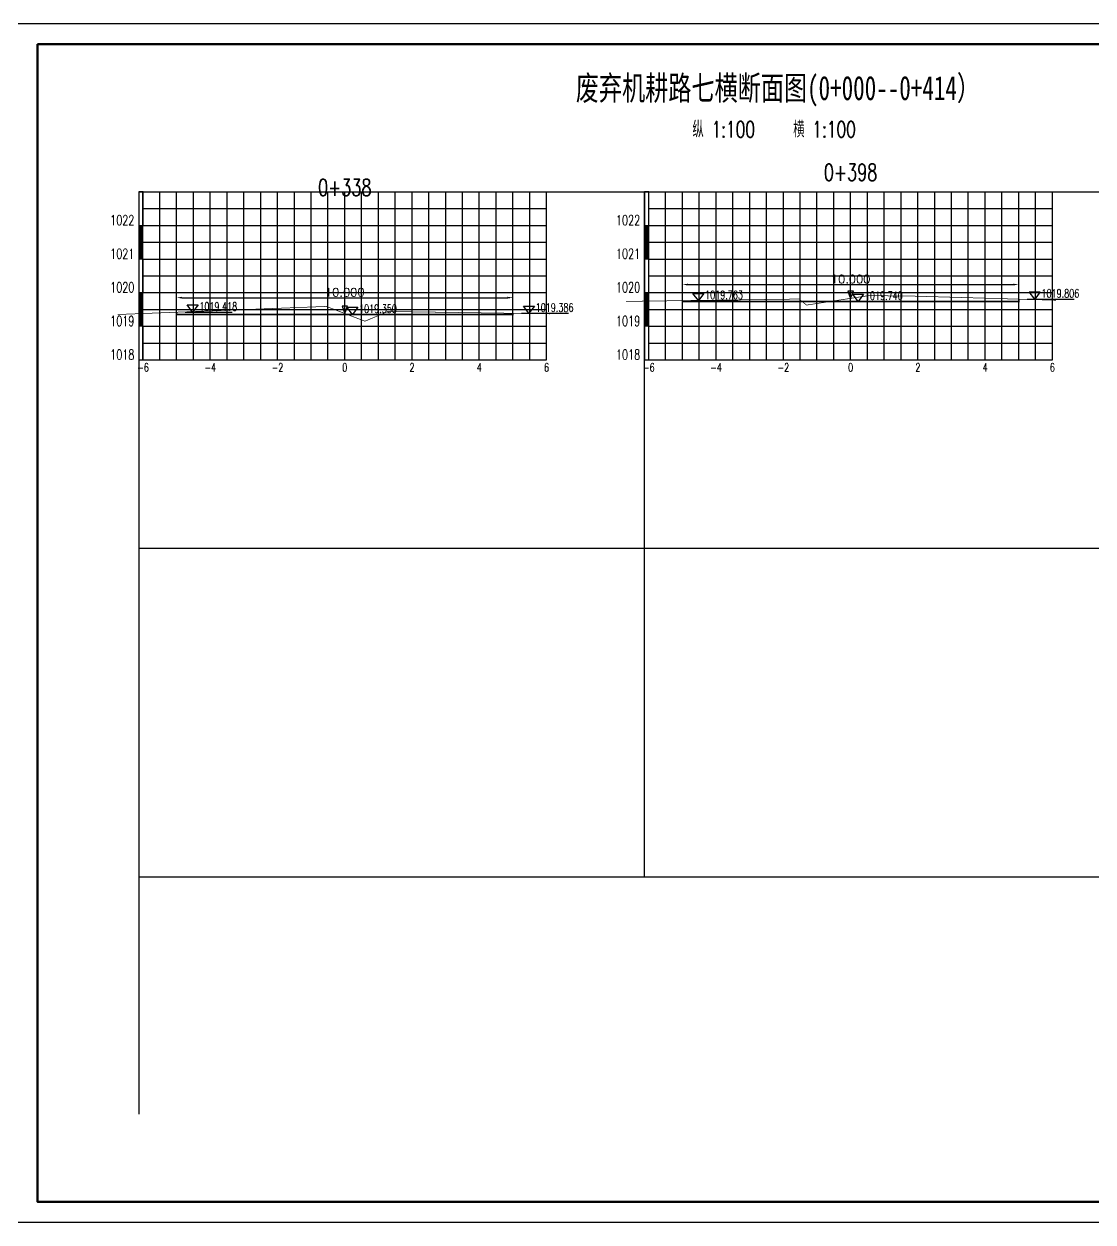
# Model space of a CAD drawing. Extents: x 695776 to 1250176, y 4443437 to 9025597.
# Drawn here: x 802560 to 834348, y 4482840 to 4518480 of the extents above; entities that cross this region are included whole.
import ezdxf
from ezdxf.enums import TextEntityAlignment as Align

# ---------------------------------------------------------------- set-up
doc = ezdxf.new("R2010")
doc.units = 0
doc.header["$LTSCALE"] = 0.5
doc.header["$PDSIZE"] = 0.2
doc.linetypes.add('ACAD_ISO07W100', pattern=[3.5, 0.5, -3])
doc.linetypes.add('CENTER2', pattern=[28.575, 19.05, -3.175, 3.175, -3.175])
doc.layers.get('0').update_dxf_attribs({"linetype": 'CONTINUOUS'})
doc.layers.get('Defpoints').update_dxf_attribs({"linetype": 'CONTINUOUS'})
for name, color, linetype in [('KEDU', 7, 'CONTINUOUS'), ('MIGE', 4, 'ACAD_ISO07W100'), ('MIGE1', 11, 'CONTINUOUS'), ('SANJIAO', 212, 'CONTINUOUS'), ('SHEJI', 1, 'CONTINUOUS'), ('YUANSHI', 2, 'CONTINUOUS'), ('YUANSHI1', 73, 'CONTINUOUS'), ('ZHOUXIAN', 20, 'CENTER2'), ('图框', 7, 'CONTINUOUS'), ('辅助线', 3, 'CONTINUOUS')]:
    doc.layers.add(name, color=color, linetype=linetype)
doc.styles.get("Standard").update_dxf_attribs({"font": 'rs.shx', "bigfont": 'hztxt.shx'})
doc.styles.add('仿宋', font='仿宋_GB2312.ttf', dxfattribs={"width": 0.7})
doc.dimstyles.get("Standard").update_dxf_attribs({"dimtxt": 0.18, "dimasz": 0.18, "dimexe": 0.18, "dimexo": 0.0625, "dimgap": 0.09, "dimtad": 0, "dimtih": 1, "dimtoh": 1, "dimdec": 4, "dimzin": 0, "dimdsep": 46, "dimtxsty": 'Standard', "dimcen": 0.09, "dimadec": 0, "dimazin": 0, "dimtfac": 1, "dimtdec": 4, "dimtofl": 0, "dimtmove": 0, "dimatfit": 3, "dimfxl": 0, "dimtolj": 1, "dimtzin": 0, "dimarcsym": 0})

# ---------------------------------------------------------------- blocks, each defined once
blk = doc.blocks.new('zhunghao')
blk.add_lwpolyline([(0, 0), (0.33, 0.86), (-0.33, 0.86), (0, 0)])
blk = doc.blocks.new('ele_sym08')
blk.add_line((0, 0), (5.6, 0))
blk.add_lwpolyline([(0.9, 0), (0.25, 0.86), (1.55, 0.86), (0.9, 0)])
at = {"width": 0.7}
blk.add_attdef('ELEVAT', (1.7, 0.18), '', height=1, dxfattribs=at)
blk = doc.blocks.new('*D783')
at = {"color": 0, "lineweight": -2}
for p, q in [((807100, 4510088), (807100, 4510588)), ((807262, 4510338), (816937, 4510338)), ((817100, 4510088), (817100, 4510588))]:
    blk.add_line(p, q, dxfattribs=at)
at = {"color": 0}
for points in [[(807262, 4510365), (807262, 4510311), (807100, 4510338)], [(816937, 4510365), (816937, 4510311), (817100, 4510338)]]:
    blk.add_solid(points, dxfattribs=at)
at = {"layer": 'Defpoints', "color": 0}
for p in [(817100, 4510338), (807100, 4509838), (817100, 4509838)]:
    blk.add_point(p, dxfattribs=at)
at = {"color": 0, "insert": (812100, 4510500), "char_height": 250, "attachment_point": 5}
blk.add_mtext('\\A1;10.000', dxfattribs=at)
blk = doc.blocks.new('bc1_100')
blk.add_lwpolyline([(0.064, 1), (-0.063, 1), (-0.063, 0), (0.064, 0)], close=True)
at = {"width": 0.7}
blk.add_attdef('BC', text='', height=0.3, dxfattribs=at).set_placement((-0.193, 0.007), align=Align.RIGHT)
blk = doc.blocks.new('bc0_100')
for p, q in [((-0.063, 1), (-0.063, 0)), ((0.063, 0), (0.063, 1))]:
    blk.add_line(p, q)
at = {"const_width": 0.126}
blk.add_lwpolyline([(0, 1), (0, 0)], dxfattribs=at)
at = {"width": 0.7}
blk.add_attdef('BC', text='', height=0.3, dxfattribs=at).set_placement((-0.193, 0.007), align=Align.RIGHT)
blk = doc.blocks.new('*D784')
at = {"color": 0, "lineweight": -2}
for p, q in [((822140, 4510478), (822140, 4510978)), ((832140, 4510478), (832140, 4510978)), ((822302, 4510728), (831977, 4510728))]:
    blk.add_line(p, q, dxfattribs=at)
at = {"color": 0}
for points in [[(822302, 4510755), (822302, 4510701), (822140, 4510728)], [(831977, 4510755), (831977, 4510701), (832140, 4510728)]]:
    blk.add_solid(points, dxfattribs=at)
at = {"layer": 'Defpoints', "color": 0}
for p in [(832140, 4510728), (822140, 4510228), (832140, 4510228)]:
    blk.add_point(p, dxfattribs=at)
at = {"color": 0, "insert": (827140, 4510890), "char_height": 250, "attachment_point": 5}
blk.add_mtext('\\A1;10.000', dxfattribs=at)

msp = doc.modelspace()

# ---------------------------------------------------------------- linework, layer by layer
at = {"layer": 'MIGE', "linetype": 'Continuous'}
for p, q in [((806599.5162, 4508487.6428), (806599.5162, 4513487.6428)), ((807599.5162, 4508487.6428), (807599.5162, 4513487.6428)), ((808599.5162, 4508487.6428), (808599.5162, 4513487.6428)), ((809599.5162, 4508487.6428), (809599.5162, 4513487.6428)), ((810599.5162, 4508487.6428), (810599.5162, 4513487.6428)), ((811599.5162, 4508487.6428), (811599.5162, 4513487.6428)), ((812599.5162, 4508487.6428), (812599.5162, 4513487.6428)), ((813599.5162, 4508487.6428), (813599.5162, 4513487.6428)), ((814599.5162, 4508487.6428), (814599.5162, 4513487.6428)), ((815599.5162, 4508487.6428), (815599.5162, 4513487.6428)), ((816599.5162, 4508487.6428), (816599.5162, 4513487.6428)), ((817599.5162, 4508487.6428), (817599.5162, 4513487.6428)), ((821639.9867, 4508487.6428), (821639.9867, 4513487.6428)), ((822639.9867, 4508487.6428), (822639.9867, 4513487.6428)), ((823639.9867, 4508487.6428), (823639.9867, 4513487.6428)), ((824639.9867, 4508487.6428), (824639.9867, 4513487.6428)), ((825639.9867, 4508487.6428), (825639.9867, 4513487.6428)), ((826639.9867, 4508487.6428), (826639.9867, 4513487.6428)), ((827639.9867, 4508487.6428), (827639.9867, 4513487.6428)), ((828639.9867, 4508487.6428), (828639.9867, 4513487.6428)), ((829639.9867, 4508487.6428), (829639.9867, 4513487.6428)), ((830639.9867, 4508487.6428), (830639.9867, 4513487.6428)), ((831639.9867, 4508487.6428), (831639.9867, 4513487.6428)), ((832639.9867, 4508487.6428), (832639.9867, 4513487.6428)), ((806099.5162, 4512987.6428), (818099.5162, 4512987.6428)), ((821139.9867, 4512987.6428), (833139.9867, 4512987.6428)), ((806099.5162, 4511987.6428), (818099.5162, 4511987.6428)), ((821139.9867, 4511987.6428), (833139.9867, 4511987.6428)), ((806099.5162, 4510987.6428), (818099.5162, 4510987.6428)), ((821139.9867, 4510987.6428), (833139.9867, 4510987.6428)), ((806099.5162, 4509987.6428), (818099.5162, 4509987.6428)), ((821139.9867, 4509987.6428), (833139.9867, 4509987.6428)), ((806099.5162, 4508987.6428), (818099.5162, 4508987.6428)), ((821139.9867, 4508987.6428), (833139.9867, 4508987.6428))]:
    msp.add_line(p, q, dxfattribs=at)
at = {"layer": 'MIGE1'}
for p, q in [((806099.5162, 4513487.6428), (818099.5162, 4513487.6428)), ((806099.5162, 4508487.6428), (806099.5162, 4513487.6428)), ((807099.5162, 4508487.6428), (807099.5162, 4513487.6428)), ((808099.5162, 4508487.6428), (808099.5162, 4513487.6428)), ((809099.5162, 4508487.6428), (809099.5162, 4513487.6428)), ((810099.5162, 4508487.6428), (810099.5162, 4513487.6428)), ((811099.5162, 4508487.6428), (811099.5162, 4513487.6428)), ((812099.5162, 4508487.6428), (812099.5162, 4513487.6428)), ((813099.5162, 4508487.6428), (813099.5162, 4513487.6428)), ((814099.5162, 4508487.6428), (814099.5162, 4513487.6428)), ((815099.5162, 4508487.6428), (815099.5162, 4513487.6428)), ((816099.5162, 4508487.6428), (816099.5162, 4513487.6428)), ((817099.5162, 4508487.6428), (817099.5162, 4513487.6428)), ((818099.5162, 4508487.6428), (818099.5162, 4513487.6428)), ((821139.9867, 4513487.6428), (833139.9867, 4513487.6428)), ((821139.9867, 4508487.6428), (821139.9867, 4513487.6428)), ((822139.9867, 4508487.6428), (822139.9867, 4513487.6428)), ((823139.9867, 4508487.6428), (823139.9867, 4513487.6428)), ((824139.9867, 4508487.6428), (824139.9867, 4513487.6428)), ((825139.9867, 4508487.6428), (825139.9867, 4513487.6428)), ((826139.9867, 4508487.6428), (826139.9867, 4513487.6428)), ((827139.9867, 4508487.6428), (827139.9867, 4513487.6428)), ((828139.9867, 4508487.6428), (828139.9867, 4513487.6428)), ((829139.9867, 4508487.6428), (829139.9867, 4513487.6428)), ((830139.9867, 4508487.6428), (830139.9867, 4513487.6428)), ((831139.9867, 4508487.6428), (831139.9867, 4513487.6428)), ((832139.9867, 4508487.6428), (832139.9867, 4513487.6428)), ((833139.9867, 4508487.6428), (833139.9867, 4513487.6428)), ((806099.5162, 4512487.6428), (818099.5162, 4512487.6428)), ((821139.9867, 4512487.6428), (833139.9867, 4512487.6428)), ((806099.5162, 4511487.6428), (818099.5162, 4511487.6428)), ((821139.9867, 4511487.6428), (833139.9867, 4511487.6428)), ((806099.5162, 4510487.6428), (818099.5162, 4510487.6428)), ((821139.9867, 4510487.6428), (833139.9867, 4510487.6428)), ((806099.5162, 4509487.6428), (818099.5162, 4509487.6428)), ((821139.9867, 4509487.6428), (833139.9867, 4509487.6428)), ((806099.5162, 4508487.6428), (818099.5162, 4508487.6428)), ((821139.9867, 4508487.6428), (833139.9867, 4508487.6428))]:
    msp.add_line(p, q, dxfattribs=at)
at = {"layer": 'SHEJI', "const_width": 50}
for points in [[(822139.9867, 4510250.4778), (822139.9867, 4510227.6428), (825695.5423, 4510227.6428), (826550.4867, 4510227.6428), (827139.9867, 4510227.6428), (832139.9867, 4510227.6428), (832139.9867, 4510294.0688)], [(807099.5162, 4509905.3847), (807099.5162, 4509837.6428), (812099.5162, 4509837.6428), (812177.7771, 4509837.6428), (813168.4818, 4509837.6428), (817099.5162, 4509837.6428), (817099.5162, 4509873.3802)]]:
    msp.add_lwpolyline(points, dxfattribs=at)
at = {"layer": 'YUANSHI', "const_width": 20}
for points in [[(820459.9867, 4510227.6428), (822139.9867, 4510250.4778)], [(822139.9867, 4510250.4778), (825609.9867, 4510297.6428), (825695.5423, 4510227.6428)], [(826550.4867, 4510227.6428), (827139.9867, 4510317.6428), (827669.9867, 4510397.6428), (828899.9867, 4510387.6428), (832139.9867, 4510294.0688)], [(832139.9867, 4510294.0688), (833246.4676, 4510262.1127)], [(805349.5162, 4509837.6428), (807099.5162, 4509905.3847)], [(807099.5162, 4509905.3847), (811549.5162, 4510077.6428), (812099.5162, 4509867.6428), (812177.7771, 4509837.6428)], [(813168.4818, 4509837.6428), (813379.5162, 4509927.6428), (817099.5162, 4509873.3802)], [(817099.5162, 4509873.3802), (818205.9971, 4509857.2403)]]:
    msp.add_lwpolyline(points, dxfattribs=at)
at = {"layer": 'YUANSHI1', "const_width": 20}
for points in [[(825695.5423, 4510227.6428), (825829.9867, 4510117.6428), (826550.4867, 4510227.6428)], [(812177.7771, 4509837.6428), (812699.5162, 4509637.6428), (813168.4818, 4509837.6428)]]:
    msp.add_lwpolyline(points, dxfattribs=at)
at = {"layer": 'ZHOUXIAN'}
for p, q in [((827139.9867, 4509617.6428), (827139.9867, 4510897.6428)), ((812099.5162, 4509137.6428), (812099.5162, 4510577.6428))]:
    msp.add_line(p, q, dxfattribs=at)
at = {"layer": '图框', "linetype": 'Continuous', "lineweight": -2, "flags": 128}
msp.add_lwpolyline([(799964.3281, 4518480.4601), (799964.3281, 4482840.4601), (850364.3281, 4482840.4601), (850364.3281, 4518480.4601), (799964.3281, 4518480.4601)], dxfattribs=at)
at = {"layer": '图框', "linetype": 'Continuous', "lineweight": 60, "flags": 128}
msp.add_lwpolyline([(802964.3281, 4517880.4601), (849764.3281, 4517880.4601), (849764.3281, 4483440.4601), (802964.3281, 4483440.4601), (802964.3281, 4517880.4601)], dxfattribs=at)
at = {"layer": '辅助线'}
for points in [[(805973.3207, 4513487.6428), (848838.8338, 4513487.6428)], [(805973.3207, 4513487.6428), (805973.3207, 4486044.5699)], [(821013.7912, 4493105.0944), (821013.7912, 4513487.6428)], [(805973.3207, 4502891.3781), (848428.6623, 4502891.3781)], [(805973.3207, 4493105.0944), (847978.6423, 4493105.0944)]]:
    msp.add_lwpolyline(points, dxfattribs=at)

# ---------------------------------------------------------------- block references
at = {"xscale": 250, "yscale": 250, "zscale": 250}
for p, values in [((822389.9867, 4510250.4778), {'ELEVAT': '1019.763'}), ((827139.9867, 4510227.6428), {'ELEVAT': '1019.740'}), ((832389.9867, 4510294.0688), {'ELEVAT': '1019.806'}), ((807349.5162, 4509905.3847), {'ELEVAT': '1019.418'}), ((812099.5162, 4509837.6428), {'ELEVAT': '1019.350'}), ((817349.5162, 4509873.3802), {'ELEVAT': '1019.386'})]:
    msp.add_blockref('ele_sym08', p, dxfattribs=at).add_auto_attribs(values)
at = {"layer": 'KEDU', "xscale": 1000, "yscale": 1000, "zscale": 1000}
for name, p, values in [('bc1_100', (806036.2682, 4512487.6428), {'BC': '1022'}), ('bc1_100', (821076.7387, 4512487.6428), {'BC': '1022'}), ('bc0_100', (806036.2682, 4511487.6428), {'BC': '1021'}), ('bc0_100', (821076.7387, 4511487.6428), {'BC': '1021'}), ('bc1_100', (806036.2682, 4510487.6428), {'BC': '1020'}), ('bc1_100', (821076.7387, 4510487.6428), {'BC': '1020'}), ('bc0_100', (806036.2682, 4509487.6428), {'BC': '1019'}), ('bc0_100', (821076.7387, 4509487.6428), {'BC': '1019'}), ('bc1_100', (806036.2682, 4508487.6428), {'BC': '1018'}), ('bc1_100', (821076.7387, 4508487.6428), {'BC': '1018'})]:
    msp.add_blockref(name, p, dxfattribs=at).add_auto_attribs(values)
at = {"layer": 'SANJIAO', "xscale": 250, "yscale": 250, "zscale": 250}
for p in [(827139.9867, 4510317.6428), (812099.5162, 4509867.6428)]:
    msp.add_blockref('zhunghao', p, dxfattribs=at)

# ---------------------------------------------------------------- texts
at = {"width": 0.7}
for s, p in [('0+398', (827139.9867, 4513817.6428)), ('0+338', (812099.5162, 4513367.6428))]:
    msp.add_text(s, height=500, dxfattribs=at).set_placement(p, align=Align.CENTER)
at = {"layer": 'KEDU', "width": 0.7}
for s, p in [('-6', (806099.5162, 4508137.6428)), ('-4', (808099.5162, 4508137.6428)), ('-2', (810099.5162, 4508137.6428)), ('0', (812099.5162, 4508137.6428)), ('0', (812099.5162, 4508137.6428)), ('2', (814099.5162, 4508137.6428)), ('4', (816099.5162, 4508137.6428)), ('6', (818099.5162, 4508137.6428)), ('-6', (821139.9867, 4508137.6428)), ('-4', (823139.9867, 4508137.6428)), ('-2', (825139.9867, 4508137.6428)), ('0', (827139.9867, 4508137.6428)), ('0', (827139.9867, 4508137.6428)), ('2', (829139.9867, 4508137.6428)), ('4', (831139.9867, 4508137.6428)), ('6', (833139.9867, 4508137.6428))]:
    msp.add_text(s, height=250, dxfattribs=at).set_placement(p, align=Align.CENTER)
at = {"layer": '图框', "style": '仿宋', "width": 0.7}
msp.add_text('废弃机耕路七横断面图(0+000--0+414）', height=720, dxfattribs=at).set_placement((824979.3007, 4516214.6859), align=Align.CENTER)
at = {"layer": '图框', "width": 0.7}
for p in [(824865.9922, 4515105.52), (824865.9947, 4515105.5204)]:
    msp.add_text('纵 1:100    横 1:100', height=480, dxfattribs=at).set_placement(p, align=Align.CENTER)

# ---------------------------------------------------------------- dimensions: what is measured, and where the dimension line sits
for base, p1, p2, picture, middle in [((832139.9867, 4510727.6428), (822139.9867, 4510227.6428), (832139.9867, 4510227.6428), '*D784', (827139.9867, 4510890.1428)), ((817099.5162, 4510337.6428), (807099.5162, 4509837.6428), (817099.5162, 4509837.6428), '*D783', (812099.5162, 4510500.1428))]:
    dim = msp.add_linear_dim(base=base, p1=p1, p2=p2, dimstyle='Standard', override={"dimtxt": 250, "dimasz": 162.5, "dimexe": 250, "dimexo": 250, "dimgap": 37.5, "dimtad": 1, "dimtih": 0, "dimtoh": 0, "dimdec": 3, "dimlfac": 0.001})
    dim.commit()
    dim.dimension.update_dxf_attribs({"geometry": picture, "text_midpoint": middle})

doc.saveas('drawing.dxf')
